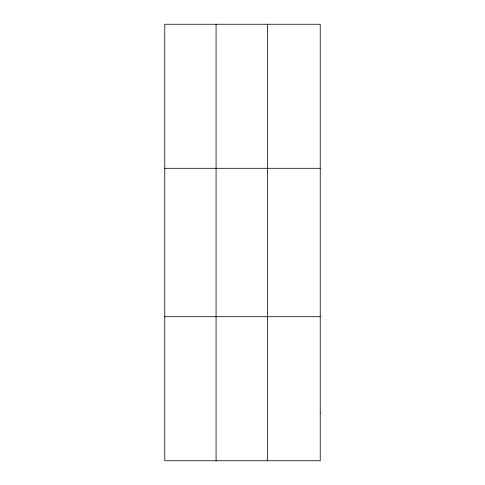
<?xml version="1.0" encoding="UTF-8"?>
<svg xmlns="http://www.w3.org/2000/svg" width="485" height="485" viewBox="0 0 485 485"><rect width="100%" height="100%" fill="white"/><g stroke="black" fill="none" stroke-linecap="round" stroke-linejoin="round"><path stroke-width="0.73" d="M216.074 24.25L216.074 460.75M267.374 24.25L267.374 460.75M164.773 168.295L320.227 168.295M164.773 316.705L320.227 316.705M320.227 412.735L320.227 460.75L164.773 460.75L164.773 24.25L320.227 24.25L320.227 412.735"/></g></svg>
